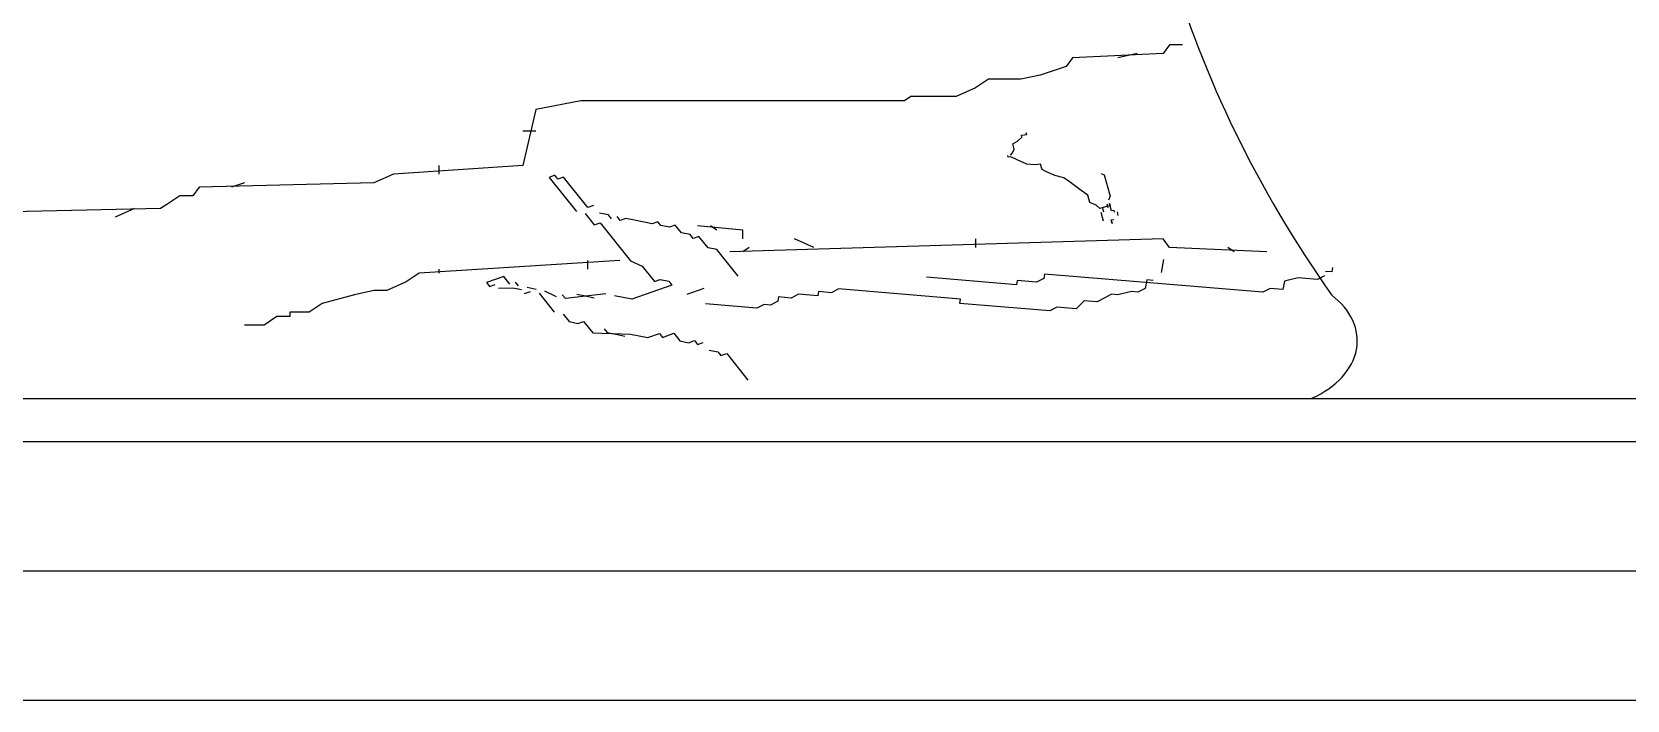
# Model space of a CAD drawing. Header units: inches. Extents: x 6.7 to 49.2, y 11 to 35.8.
# Drawn here: x 33.211 to 33.507, y 12.9245 to 13.0485 of the extents above; entities that cross this region are included whole.
import ezdxf

# ---------------------------------------------------------------- set-up
doc = ezdxf.new("R2010")
doc.units = ezdxf.units.IN
doc.header["$MEASUREMENT"] = 0
doc.layers.add('02', color=2, linetype='Continuous')
doc.layers.add('4', color=4, linetype='Continuous')

msp = doc.modelspace()

# ---------------------------------------------------------------- linework, layer by layer
at = {"layer": '02'}
for p, q in [((33.4209, 13.04453), (33.4041, 13.04373)), ((33.4161, 13.04453), (33.4125, 13.04373)), ((33.4221, 13.04613), (33.4209, 13.04453)), ((33.4245, 13.04613), (33.4221, 13.04613)), ((33.4029, 13.04213), (33.3981, 13.04053)), ((33.4041, 13.04373), (33.4029, 13.04213)), ((33.3885, 13.03973), (33.3861, 13.03813)), ((33.3945, 13.03973), (33.3885, 13.03973)), ((33.3981, 13.04053), (33.3945, 13.03973)), ((33.3129, 13.03573), (33.3045, 13.03413)), ((33.3729, 13.03573), (33.3129, 13.03573)), ((33.3741, 13.03653), (33.3729, 13.03573)), ((33.3825, 13.03653), (33.3741, 13.03653)), ((33.3861, 13.03813), (33.3825, 13.03653)), ((33.3045, 13.03413), (33.3021, 13.02373)), ((33.3045, 13.03013), (33.3021, 13.03013)), ((33.39461, 13.02934), (33.3956, 13.02947)), ((33.3947, 13.02901), (33.39461, 13.02934)), ((33.3956, 13.02947), (33.39551, 13.0298)), ((33.39296, 13.02606), (33.39327, 13.02679)), ((33.393, 13.02778), (33.3939, 13.02823)), ((33.39327, 13.02679), (33.393, 13.02778)), ((33.3939, 13.02823), (33.3947, 13.02901)), ((33.3021, 13.02373), (33.2781, 13.02213)), ((33.2865, 13.02373), (33.2865, 13.02213)), ((33.39215, 13.02528), (33.39206, 13.02561)), ((33.39265, 13.02534), (33.39215, 13.02528)), ((33.39256, 13.02567), (33.39296, 13.02606)), ((33.39382, 13.0248), (33.39265, 13.02534)), ((33.39558, 13.024), (33.39382, 13.0248)), ((33.39716, 13.02385), (33.39558, 13.024)), ((33.39815, 13.02397), (33.39716, 13.02385)), ((33.39843, 13.02298), (33.39815, 13.02397)), ((33.2745, 13.02053), (33.2421, 13.01973)), ((33.2505, 13.02053), (33.2481, 13.01973)), ((33.2781, 13.02213), (33.2745, 13.02053)), ((33.30803, 13.02192), (33.30697, 13.02154)), ((33.30697, 13.02154), (33.31205, 13.01519)), ((33.30859, 13.02121), (33.30803, 13.02192)), ((33.30965, 13.02159), (33.30859, 13.02121)), ((33.31417, 13.01594), (33.30965, 13.02159)), ((33.39902, 13.02271), (33.39843, 13.02298)), ((33.40078, 13.0219), (33.39902, 13.02271)), ((33.40245, 13.02143), (33.40078, 13.0219)), ((33.40372, 13.02056), (33.40245, 13.02143)), ((33.40566, 13.01909), (33.40372, 13.02056)), ((33.40939, 13.02228), (33.40997, 13.02201)), ((33.40997, 13.02201), (33.41108, 13.01805)), ((33.2385, 13.01813), (33.2361, 13.01653)), ((33.2409, 13.01813), (33.2385, 13.01813)), ((33.2421, 13.01973), (33.2409, 13.01813)), ((33.40693, 13.01822), (33.40566, 13.01909)), ((33.40729, 13.0169), (33.40693, 13.01822)), ((33.41108, 13.01805), (33.41076, 13.01733)), ((33.2349, 13.01573), (33.1605, 13.01413)), ((33.2301, 13.01573), (33.2265, 13.01413)), ((33.2361, 13.01653), (33.2349, 13.01573)), ((33.31367, 13.01486), (33.31537, 13.01274)), ((33.31523, 13.01632), (33.31417, 13.01594)), ((33.31798, 13.01458), (33.31635, 13.01491)), ((33.31854, 13.01387), (33.31798, 13.01458)), ((33.40847, 13.01636), (33.40729, 13.0169)), ((33.40915, 13.01576), (33.40847, 13.01636)), ((33.41104, 13.01634), (33.40915, 13.01576)), ((33.40933, 13.0151), (33.40979, 13.01345)), ((33.40964, 13.01582), (33.40983, 13.01516)), ((33.41045, 13.0166), (33.41063, 13.01594)), ((33.41095, 13.01667), (33.41104, 13.01634)), ((33.41131, 13.01534), (33.41095, 13.01667)), ((33.41181, 13.01541), (33.41131, 13.01534)), ((33.4119, 13.01507), (33.41181, 13.01541)), ((33.41258, 13.01448), (33.4124, 13.01514)), ((33.31537, 13.01274), (33.31643, 13.01312)), ((33.31643, 13.01312), (33.32207, 13.00606)), ((33.32017, 13.01354), (33.3196, 13.01425)), ((33.32123, 13.01392), (33.32017, 13.01354)), ((33.32285, 13.01359), (33.32123, 13.01392)), ((33.3261, 13.01293), (33.32285, 13.01359)), ((33.32715, 13.01331), (33.3261, 13.01293)), ((33.32772, 13.0126), (33.32715, 13.01331)), ((33.32934, 13.01227), (33.32772, 13.0126)), ((33.3304, 13.01265), (33.32934, 13.01227)), ((33.33153, 13.01124), (33.3304, 13.01265)), ((33.3429, 13.01173), (33.3345, 13.01253)), ((33.3381, 13.01173), (33.3369, 13.01253)), ((33.3429, 13.01013), (33.3429, 13.01173)), ((33.41128, 13.01363), (33.41177, 13.01369)), ((33.41146, 13.01297), (33.41128, 13.01363)), ((33.41137, 13.0133), (33.41146, 13.01297)), ((33.33315, 13.01091), (33.33153, 13.01124)), ((33.33372, 13.0102), (33.33315, 13.01091)), ((33.33478, 13.01058), (33.33372, 13.0102)), ((33.33647, 13.00846), (33.33478, 13.01058)), ((33.4209, 13.01013), (33.3405, 13.00773)), ((33.3561, 13.00853), (33.3525, 13.01013)), ((33.3861, 13.01013), (33.3861, 13.00853)), ((33.4221, 13.00853), (33.4209, 13.01013)), ((33.3201, 13.00613), (33.2829, 13.00373)), ((33.3141, 13.00613), (33.3141, 13.00453)), ((33.32207, 13.00606), (33.32426, 13.00503)), ((33.3381, 13.00813), (33.33647, 13.00846)), ((33.34205, 13.00319), (33.3381, 13.00813)), ((33.3441, 13.00853), (33.3429, 13.00773)), ((33.42098, 13.00629), (33.42053, 13.0039)), ((33.4401, 13.00773), (33.4221, 13.00853)), ((33.4341, 13.00773), (33.4329, 13.00853)), ((33.2829, 13.00373), (33.2805, 13.00213)), ((33.2865, 13.00453), (33.2865, 13.00373)), ((33.29857, 13.00314), (33.29539, 13.00201)), ((33.2997, 13.00173), (33.29857, 13.00314)), ((33.32426, 13.00503), (33.32652, 13.0022)), ((33.3937, 13.0016), (33.37702, 13.00299)), ((33.39876, 13.00279), (33.39742, 13.0021)), ((33.3989, 13.00359), (33.39876, 13.00279)), ((33.43939, 13.00021), (33.3989, 13.00359)), ((33.44594, 13.00289), (33.44341, 13.0023)), ((33.44951, 13.0026), (33.44594, 13.00289)), ((33.45085, 13.00329), (33.44951, 13.0026)), ((33.45219, 13.00399), (33.451, 13.00408)), ((33.45234, 13.00478), (33.45219, 13.00399)), ((33.2709, 12.99973), (33.2649, 12.99813)), ((33.2745, 13.00053), (33.2709, 12.99973)), ((33.2769, 13.00053), (33.2745, 13.00053)), ((33.2805, 13.00213), (33.2769, 13.00053)), ((33.29539, 13.00201), (33.29595, 13.00131)), ((33.29595, 13.00131), (33.29701, 13.00168)), ((33.29758, 13.00098), (33.30026, 13.00103)), ((33.30026, 13.00103), (33.30188, 13.0007)), ((33.30132, 13.0014), (33.30075, 13.00211)), ((33.30245, 12.99999), (33.30351, 13.00037)), ((33.30457, 13.00074), (33.30294, 13.00107)), ((33.30513, 13.00004), (33.30795, 12.99651)), ((33.30838, 12.99938), (33.30619, 13.00041)), ((33.31, 12.99905), (33.30944, 12.99975)), ((33.31748, 12.9999), (33.31, 12.99905)), ((33.31374, 12.99947), (33.31212, 12.9998)), ((33.32977, 13.00154), (33.32235, 12.99891)), ((33.32652, 13.0022), (33.32758, 13.00258)), ((33.32758, 13.00258), (33.3292, 13.00225)), ((33.3292, 13.00225), (33.32977, 13.00154)), ((33.3357, 13.00093), (33.33252, 12.9998)), ((33.35326, 12.99984), (33.35192, 12.99914)), ((33.35683, 12.99954), (33.35326, 12.99984)), ((33.35698, 13.00033), (33.35683, 12.99954)), ((33.35936, 13.00013), (33.35698, 13.00033)), ((33.3607, 13.00083), (33.35936, 13.00013)), ((33.38332, 12.99894), (33.3607, 13.00083)), ((33.39384, 13.0024), (33.3937, 13.0016)), ((33.39742, 13.0021), (33.39384, 13.0024)), ((33.41131, 12.99984), (33.40997, 12.99914)), ((33.4125, 12.99974), (33.41131, 12.99984)), ((33.41503, 13.00033), (33.4125, 12.99974)), ((33.41622, 13.00023), (33.41503, 13.00033)), ((33.41756, 13.00093), (33.41622, 13.00023)), ((33.41785, 13.00252), (33.41756, 13.00093)), ((33.41905, 13.00242), (33.41785, 13.00252)), ((33.44073, 13.00091), (33.43939, 13.00021)), ((33.44311, 13.00071), (33.44073, 13.00091)), ((33.44341, 13.0023), (33.44311, 13.00071)), ((33.2649, 12.99813), (33.2625, 12.99653)), ((33.31537, 12.99914), (33.31374, 12.99947)), ((33.32073, 12.99924), (33.31911, 12.99957)), ((33.32235, 12.99891), (33.32073, 12.99924)), ((33.34552, 12.99726), (33.33599, 12.99805)), ((33.34686, 12.99795), (33.34552, 12.99726)), ((33.34805, 12.99785), (33.34686, 12.99795)), ((33.34939, 12.99855), (33.34805, 12.99785)), ((33.34954, 12.99934), (33.34939, 12.99855)), ((33.35192, 12.99914), (33.34954, 12.99934)), ((33.38317, 12.99815), (33.38332, 12.99894)), ((33.39985, 12.99676), (33.38317, 12.99815)), ((33.40118, 12.99746), (33.39985, 12.99676)), ((33.40476, 12.99716), (33.40118, 12.99746)), ((33.40625, 12.99865), (33.40476, 12.99716)), ((33.40863, 12.99845), (33.40625, 12.99865)), ((33.40997, 12.99914), (33.40863, 12.99845)), ((33.2541, 12.99413), (33.2505, 12.99413)), ((33.2565, 12.99573), (33.2541, 12.99413)), ((33.2589, 12.99573), (33.2565, 12.99573)), ((33.2589, 12.99653), (33.2589, 12.99573)), ((33.2625, 12.99653), (33.2589, 12.99653)), ((33.30958, 12.99618), (33.31071, 12.99477)), ((33.31071, 12.99477), (33.31233, 12.99444)), ((33.31233, 12.99444), (33.31339, 12.99481)), ((33.31339, 12.99481), (33.31508, 12.9927)), ((33.31508, 12.9927), (33.32207, 12.99246)), ((33.3172, 12.99345), (33.31777, 12.99274)), ((33.31777, 12.99274), (33.31939, 12.99241)), ((33.31939, 12.99241), (33.32101, 12.99208)), ((33.32207, 12.99246), (33.32532, 12.9918)), ((33.32532, 12.9918), (33.32744, 12.99255)), ((33.32744, 12.99255), (33.328, 12.99185)), ((33.328, 12.99185), (33.33012, 12.9926)), ((33.33012, 12.9926), (33.33125, 12.99119)), ((33.33125, 12.99119), (33.33287, 12.99086)), ((33.33287, 12.99086), (33.33393, 12.99124)), ((33.33393, 12.99124), (33.3345, 12.99053)), ((33.3345, 12.99053), (33.33555, 12.99091)), ((33.33668, 12.9895), (33.33831, 12.98917)), ((33.33831, 12.98917), (33.33887, 12.98846)), ((33.33887, 12.98846), (33.33993, 12.98884)), ((33.33993, 12.98884), (33.34388, 12.9839)), ((33.1581, 12.98053), (33.7101, 12.98053)), ((33.1461, 12.97253), (33.7221, 12.97253)), ((33.1221, 12.94853), (33.7461, 12.94853))]:
    msp.add_line(p, q, dxfattribs=at)
for centre, major_axis, start_param, end_param in [((33.81251, 13.11179), (0.39768, 0), 3.333082, 3.57798), ((33.4375, 12.9912), (0.01942, 0), -0.968509, 0.719799)]:
    msp.add_ellipse(centre, major_axis=major_axis, ratio=0.666667, start_param=start_param, end_param=end_param, dxfattribs=at)
at = {"layer": '4'}
msp.add_line((33.0981, 12.92453), (33.7701, 12.92453), dxfattribs=at)

doc.saveas('drawing.dxf')
